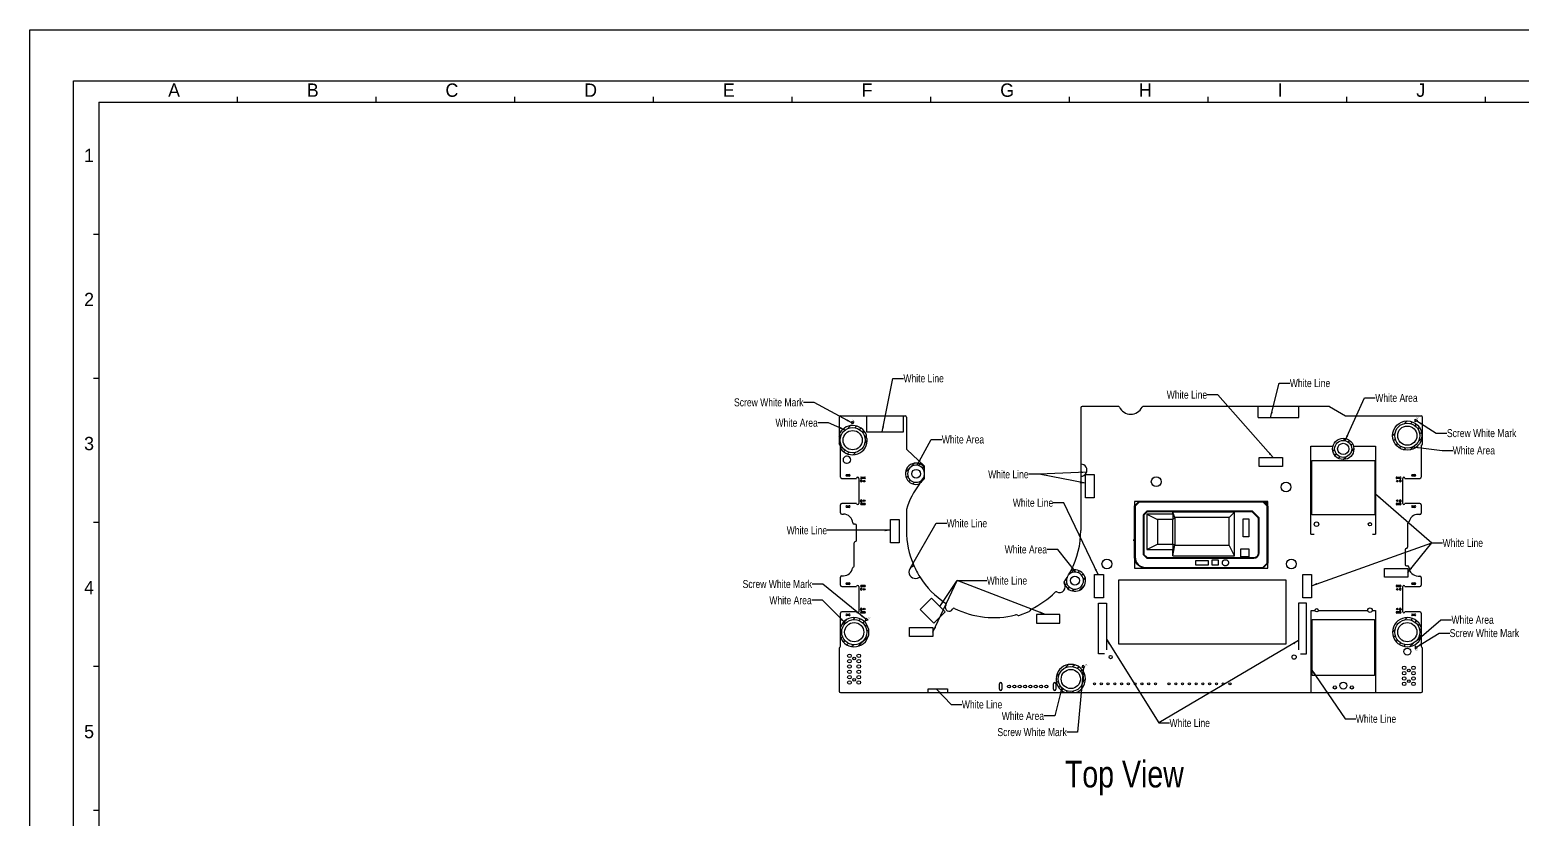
# Model space of a CAD drawing. Header units: millimetres. Extents: x 0 to 841, y 0 to 806.
# Drawn here: x 0 to 560, y 298 to 594 of the extents above; entities that cross this region are included whole.
import ezdxf

# ---------------------------------------------------------------- set-up
doc = ezdxf.new("R2010")
doc.units = ezdxf.units.MM
doc.header["$LTSCALE"] = 46.255
doc.layers.get('0').update_dxf_attribs({"linetype": 'CONTINUOUS'})
for name, color, linetype in [('14', 7, 'CONTINUOUS'), ('16', 7, 'CONTINUOUS'), ('18', 7, 'CONTINUOUS'), ('20', 7, 'CONTINUOUS'), ('22', 7, 'CONTINUOUS'), ('34', 7, 'CONTINUOUS'), ('ASSEM_MEM', 7, 'CONTINUOUS'), ('DETAIL', 7, 'CONTINUOUS'), ('INTFCLR_249217', 7, 'CONTINUOUS'), ('INTFCLR_285566', 7, 'CONTINUOUS'), ('INTFCLR_292393', 7, 'CONTINUOUS'), ('INTFCLR_304526', 7, 'CONTINUOUS'), ('INTFCLR_95991', 7, 'CONTINUOUS')]:
    doc.layers.add(name, color=color, linetype=linetype)
doc.styles.get("Standard").update_dxf_attribs({"font": 'txt', "width": 0.8})
doc.styles.add('TEXTSTYLE_2', font='txt')
doc.styles.add('TEXTSTYLE_9', font='txt', dxfattribs={"width": 0.8})
doc.dimstyles.get("Standard").update_dxf_attribs({"dimtxt": 3, "dimasz": 2.1, "dimexe": 2, "dimexo": 1, "dimtad": 1, "dimzin": 0, "dimdsep": 46, "dimtxsty": 'STANDARD', "dimblk": '_FILLED', "dimblk1": '_FILLED', "dimblk2": '_FILLED', "dimcen": 0.09, "dimazin": 0, "dimtol": 1, "dimtp": 0.01, "dimtm": 0.01, "dimtfac": 1, "dimtofl": 0, "dimtmove": 0, "dimatfit": 3, "dimldrblk": '_FILLED', "dimfxl": 1, "dimtolj": 1, "dimtzin": 0, "dimarcsym": 0})

# ---------------------------------------------------------------- blocks, each defined once
blk = doc.blocks.new('_FILLED')
at = {"color": 0, "linetype": 'BYBLOCK'}
blk.add_solid([(0, 0), (-1, 0.17), (-1, -0.17)], dxfattribs=at)

msp = doc.modelspace()

# ---------------------------------------------------------------- linework, layer by layer
at = {"color": 4, "linetype": 'CONTINUOUS'}
for p, q in [((0, 0), (0, 594)), ((0, 594), (841, 594)), ((16.342, 23.885), (16.342, 574.885)), ((16.342, 574.885), (819.342, 574.885)), ((25.842, 566.885), (25.842, 31.385)), ((25.842, 566.885), (809.342, 566.885)), ((77.842, 566.885), (77.842, 568.885)), ((129.842, 566.885), (129.842, 568.885)), ((181.842, 566.885), (181.842, 568.885)), ((233.842, 566.885), (233.842, 568.885)), ((285.842, 566.885), (285.842, 568.885)), ((337.842, 566.885), (337.842, 568.885)), ((389.842, 566.885), (389.842, 568.885)), ((441.842, 566.885), (441.842, 568.885)), ((493.842, 566.885), (493.842, 568.885)), ((545.842, 566.885), (545.842, 568.885)), ((23.842, 517.385), (25.842, 517.385)), ((23.842, 463.385), (25.842, 463.385)), ((23.842, 409.385), (25.842, 409.385)), ((23.842, 355.385), (25.842, 355.385)), ((23.842, 301.385), (25.842, 301.385))]:
    msp.add_line(p, q, dxfattribs=at)
at = {"layer": '14', "color": 7, "linetype": 'CONTINUOUS'}
for p, q in [((454.11, 399.396), (457.11, 399.396)), ((454.11, 396.396), (454.11, 399.396)), ((457.11, 399.396), (457.11, 396.396)), ((457.11, 396.396), (454.11, 396.396))]:
    msp.add_line(p, q, dxfattribs=at)
at = {"layer": '16', "color": 7, "linetype": 'CONTINUOUS'}
for points in [[(447.126, 394.175), (447.126, 394.246), (447.14, 394.39), (447.199, 394.596), (447.295, 394.788), (447.425, 394.957), (447.583, 395.1), (447.764, 395.212), (447.963, 395.288), (448.172, 395.327), (448.384, 395.326), (448.592, 395.287), (448.79, 395.211), (448.971, 395.099), (449.129, 394.957), (449.258, 394.787), (449.354, 394.596), (449.413, 394.389), (449.426, 394.246), (449.426, 394.175)], [(449.426, 394.175), (449.426, 394.103), (449.413, 393.96), (449.353, 393.754), (449.257, 393.562), (449.128, 393.392), (448.97, 393.249), (448.788, 393.138), (448.59, 393.062), (448.381, 393.023), (448.169, 393.023), (447.96, 393.062), (447.762, 393.139), (447.581, 393.25), (447.424, 393.393), (447.295, 393.563), (447.199, 393.754), (447.14, 393.96), (447.126, 394.104), (447.126, 394.175)]]:
    msp.add_open_spline(points, degree=3, knots=[0, 0, 0, 0, 0.0594147, 0.1187758, 0.177893, 0.2364361, 0.2953248, 0.3541126, 0.4127071, 0.4711669, 0.5296026, 0.5880914, 0.6465162, 0.7051217, 0.7638053, 0.8222205, 0.8813267, 0.9406597, 1, 1, 1, 1], dxfattribs=at)
at = {"layer": '18', "color": 7, "linetype": 'CONTINUOUS'}
for p, q in [((454.937, 410.609), (457.037, 410.609)), ((454.937, 403.859), (454.937, 410.609)), ((457.037, 410.609), (457.037, 403.859)), ((457.037, 403.859), (454.937, 403.859))]:
    msp.add_line(p, q, dxfattribs=at)
at = {"layer": '20', "color": 7, "linetype": 'CONTINUOUS'}
for p, q in [((437.233, 395.026), (441.833, 395.026)), ((437.233, 393.226), (437.233, 395.026)), ((441.833, 393.226), (437.233, 393.226)), ((441.833, 395.026), (441.833, 393.226))]:
    msp.add_line(p, q, dxfattribs=at)
at = {"layer": '22', "color": 7, "linetype": 'CONTINUOUS'}
for p, q in [((443.269, 395.3), (445.569, 395.3)), ((443.269, 393.3), (443.269, 395.3)), ((445.569, 393.3), (443.269, 393.3)), ((445.569, 395.3), (445.569, 393.3))]:
    msp.add_line(p, q, dxfattribs=at)
at = {"layer": '34', "color": 7, "linetype": 'CONTINUOUS'}
for p, q in [((414.174, 396.388), (414.174, 415.181)), ((414.394, 415.711), (415.601, 416.918)), ((416.131, 417.138), (462.217, 417.138)), ((462.748, 416.918), (463.955, 415.711)), ((464.174, 415.181), (464.174, 394.235)), ((417.674, 411.881), (417.674, 397.495)), ((418.855, 413.165), (417.748, 412.058)), ((458.217, 413.238), (419.031, 413.238)), ((460.601, 410.958), (458.394, 413.165)), ((460.674, 397.888), (460.674, 410.781)), ((417.748, 397.318), (418.855, 396.211)), ((462.077, 392.138), (418.424, 392.138)), ((419.031, 396.138), (458.924, 396.138)), ((463.955, 393.705), (462.608, 392.358))]:
    msp.add_line(p, q, dxfattribs=at)
for points, knots in [([(414.174, 415.181), (414.175, 415.246), (414.191, 415.377), (414.267, 415.56), (414.348, 415.665), (414.394, 415.711)], [0, 0, 0, 0, 0.3333763, 0.6666237, 1, 1, 1, 1]), ([(415.601, 416.918), (415.647, 416.964), (415.752, 417.045), (415.935, 417.121), (416.066, 417.138), (416.131, 417.138)], [0, 0, 0, 0, 0.3333763, 0.6666237, 1, 1, 1, 1]), ([(462.217, 417.138), (462.282, 417.138), (462.414, 417.121), (462.596, 417.045), (462.701, 416.964), (462.748, 416.918)], [0, 0, 0, 0, 0.3333763, 0.6666237, 1, 1, 1, 1]), ([(463.955, 415.711), (464.001, 415.665), (464.081, 415.56), (464.157, 415.377), (464.174, 415.246), (464.174, 415.181)], [0, 0, 0, 0, 0.3333763, 0.6666237, 1, 1, 1, 1]), ([(417.748, 412.058), (417.732, 412.042), (417.705, 412.007), (417.68, 411.946), (417.674, 411.903), (417.674, 411.881)], [0, 0, 0, 0, 0.3333763, 0.6666237, 1, 1, 1, 1]), ([(419.031, 413.238), (419.01, 413.238), (418.966, 413.232), (418.905, 413.207), (418.87, 413.18), (418.855, 413.165)], [0, 0, 0, 0, 0.3333763, 0.6666237, 1, 1, 1, 1]), ([(458.394, 413.165), (458.378, 413.18), (458.344, 413.207), (458.283, 413.232), (458.239, 413.238), (458.217, 413.238)], [0, 0, 0, 0, 0.3333763, 0.6666237, 1, 1, 1, 1]), ([(460.674, 410.781), (460.674, 410.803), (460.669, 410.846), (460.643, 410.907), (460.616, 410.942), (460.601, 410.958)], [0, 0, 0, 0, 0.3333763, 0.6666237, 1, 1, 1, 1]), ([(417.674, 397.495), (417.674, 397.473), (417.68, 397.43), (417.705, 397.369), (417.732, 397.334), (417.748, 397.318)], [0, 0, 0, 0, 0.3333763, 0.6666237, 1, 1, 1, 1]), ([(458.924, 396.138), (459.057, 396.139), (459.322, 396.168), (459.695, 396.301), (460.026, 396.51), (460.302, 396.786), (460.511, 397.117), (460.644, 397.49), (460.673, 397.755), (460.674, 397.888)], [0, 0, 0, 0, 0.1456118, 0.2882026, 0.4295385, 0.5705103, 0.7118379, 0.8544125, 1, 1, 1, 1]), ([(418.424, 392.138), (418.143, 392.139), (417.583, 392.193), (416.779, 392.44), (416.043, 392.835), (415.399, 393.364), (414.87, 394.008), (414.476, 394.744), (414.229, 395.547), (414.175, 396.107), (414.174, 396.388)], [0, 0, 0, 0, 0.1264397, 0.2516097, 0.3760345, 0.500189, 0.6243204, 0.7486736, 0.8737246, 1, 1, 1, 1]), ([(418.855, 396.211), (418.87, 396.196), (418.905, 396.169), (418.966, 396.144), (419.01, 396.138), (419.031, 396.138)], [0, 0, 0, 0, 0.3333763, 0.6666237, 1, 1, 1, 1]), ([(462.608, 392.358), (462.561, 392.312), (462.456, 392.231), (462.274, 392.155), (462.142, 392.138), (462.077, 392.138)], [0, 0, 0, 0, 0.3333763, 0.6666237, 1, 1, 1, 1]), ([(464.174, 394.235), (464.174, 394.17), (464.157, 394.039), (464.081, 393.856), (464.001, 393.751), (463.955, 393.705)], [0, 0, 0, 0, 0.3333763, 0.6666237, 1, 1, 1, 1])]:
    msp.add_open_spline(points, degree=3, knots=knots, dxfattribs=at)
at = {"layer": 'ASSEM_MEM', "color": 7, "linetype": 'CONTINUOUS'}
for p, q in [((303.394, 448.698), (303.394, 442.147)), ((303.894, 449.198), (313.764, 449.198)), ((327.564, 449.198), (328.164, 449.198)), ((328.664, 448.698), (328.664, 436.966)), ((394.064, 452.318), (394.064, 431.128)), ((408.057, 452.818), (394.564, 452.818)), ((460.594, 452.818), (417.532, 452.818)), ((487.059, 452.818), (475.864, 452.818)), ((487.311, 452.75), (493.277, 449.266)), ((493.53, 449.198), (521.694, 449.198)), ((522.194, 438.798), (522.194, 448.698)), ((303.894, 426.318), (303.894, 437.154)), ((335.324, 430.565), (328.824, 436.6)), ((521.694, 438.298), (521.694, 426.318)), ((306.494, 434.078), (306.194, 434.078)), ((306.194, 431.478), (306.494, 431.478)), ((304.394, 425.818), (309.994, 425.818)), ((306.244, 427.248), (307.244, 427.248)), ((307.244, 426.648), (306.244, 426.648)), ((310.794, 425.818), (310.794, 416.378)), ((311.744, 426.323), (313.044, 426.323)), ((313.044, 425.723), (311.744, 425.723)), ((335.484, 429.951), (335.484, 430.199)), ((335.484, 427.285), (335.484, 427.791)), ((394.064, 426.629), (394.064, 406.298)), ((512.544, 426.323), (513.845, 426.323)), ((513.845, 425.723), (512.544, 425.723)), ((514.795, 416.378), (514.795, 425.818)), ((515.595, 425.818), (521.194, 425.818)), ((518.345, 427.248), (519.345, 427.248)), ((519.345, 426.648), (518.345, 426.648)), ((311.394, 424.823), (311.394, 424.923)), ((312.094, 424.923), (312.094, 424.823)), ((513.495, 424.823), (513.495, 424.923)), ((514.195, 424.923), (514.195, 424.823)), ((303.894, 412.898), (303.894, 415.878)), ((309.994, 416.378), (304.394, 416.378)), ((306.244, 415.548), (307.244, 415.548)), ((307.244, 414.948), (306.244, 414.948)), ((311.394, 417.273), (311.394, 417.373)), ((311.744, 416.473), (313.044, 416.473)), ((313.044, 415.873), (311.744, 415.873)), ((312.094, 417.373), (312.094, 417.273)), ((512.544, 416.473), (513.845, 416.473)), ((513.845, 415.873), (512.544, 415.873)), ((513.495, 417.273), (513.495, 417.373)), ((514.195, 417.373), (514.195, 417.273)), ((521.194, 416.378), (515.595, 416.378)), ((518.345, 415.548), (519.345, 415.548)), ((519.345, 414.948), (518.345, 414.948)), ((521.694, 415.878), (521.694, 412.798)), ((304.394, 412.398), (305.059, 412.398)), ((309.464, 408.598), (309.054, 408.598)), ((328.664, 413.991), (328.664, 406.298)), ((516.524, 408.653), (516.524, 399.993)), ((521.194, 412.298), (520.529, 412.298)), ((309.964, 402.598), (309.964, 408.098)), ((309.064, 392.943), (309.064, 401.603)), ((515.624, 398.998), (515.624, 393.498)), ((516.124, 392.998), (516.534, 392.998)), ((303.894, 385.718), (303.894, 388.798)), ((304.394, 389.298), (305.059, 389.298)), ((306.244, 386.648), (307.244, 386.648)), ((518.345, 386.648), (519.345, 386.648)), ((520.529, 389.198), (521.194, 389.198)), ((521.694, 388.698), (521.694, 385.718)), ((304.394, 385.218), (309.994, 385.218)), ((307.244, 386.048), (306.244, 386.048)), ((310.794, 385.218), (310.794, 375.778)), ((311.394, 384.223), (311.394, 384.323)), ((311.744, 385.723), (313.044, 385.723)), ((313.044, 385.123), (311.744, 385.123)), ((312.094, 384.323), (312.094, 384.223)), ((512.544, 385.723), (513.845, 385.723)), ((513.845, 385.123), (512.544, 385.123)), ((513.495, 384.223), (513.495, 384.323)), ((514.195, 384.323), (514.195, 384.223)), ((514.795, 375.778), (514.795, 385.218)), ((515.595, 385.218), (521.194, 385.218)), ((519.345, 386.048), (518.345, 386.048)), ((303.894, 369.87), (303.894, 375.278)), ((309.994, 375.778), (304.394, 375.778)), ((306.244, 374.948), (307.244, 374.948)), ((311.394, 376.673), (311.394, 376.773)), ((311.744, 375.873), (313.044, 375.873)), ((313.044, 375.273), (311.744, 375.273)), ((312.094, 376.773), (312.094, 376.673)), ((343.495, 378.348), (343.415, 378.209)), ((346.013, 376.709), (346.093, 376.848)), ((370.776, 374.446), (374.676, 375.865)), ((512.544, 375.873), (513.845, 375.873)), ((513.845, 375.273), (512.544, 375.273)), ((513.495, 376.673), (513.495, 376.773)), ((514.195, 376.773), (514.195, 376.673)), ((521.194, 375.778), (515.595, 375.778)), ((518.345, 374.948), (519.345, 374.948)), ((521.694, 375.278), (521.694, 369.87)), ((307.244, 374.348), (306.244, 374.348)), ((519.345, 374.348), (518.345, 374.348)), ((303.894, 362.864), (303.894, 366.405)), ((521.694, 366.405), (521.694, 362.864)), ((303.394, 361.998), (303.394, 345.968)), ((522.194, 345.968), (522.194, 361.998)), ((363.569, 346.768), (363.569, 348.768)), ((364.469, 348.768), (364.469, 346.768)), ((383.819, 346.768), (383.819, 348.768)), ((384.719, 348.768), (384.719, 346.768)), ((303.894, 345.468), (336.794, 345.468)), ((344.044, 345.468), (388.235, 345.468)), ((392.353, 345.468), (521.694, 345.468))]:
    msp.add_line(p, q, dxfattribs=at)
at = {"layer": 'ASSEM_MEM', "color": 4, "linetype": 'CONTINUOUS'}
for p, q in [((313.764, 449.198), (313.764, 443.323)), ((313.764, 449.198), (327.564, 449.198)), ((327.564, 443.323), (327.564, 449.198)), ((460.594, 448.673), (460.594, 452.818)), ((475.864, 452.818), (460.594, 452.818)), ((460.594, 448.673), (475.864, 448.673)), ((475.864, 448.673), (475.864, 452.818)), ((519.474, 448.034), (520.34, 447.534)), ((519.474, 447.034), (519.474, 448.034)), ((303.394, 442.147), (303.394, 438.798)), ((308.514, 446.138), (308.014, 447.004)), ((308.014, 447.004), (309.014, 447.004)), ((309.014, 447.004), (308.514, 446.138)), ((313.664, 440.823), (313.664, 442.069)), ((313.764, 443.323), (327.564, 443.323)), ((520.34, 447.534), (519.474, 447.034)), ((303.894, 437.154), (303.894, 437.932)), ((313.971, 440.823), (313.664, 440.823)), ((480.344, 437.868), (488.571, 437.868)), ((480.344, 404.868), (480.344, 437.868)), ((496.317, 437.868), (504.544, 437.868)), ((504.544, 437.868), (504.544, 404.868)), ((394.064, 431.128), (394.064, 426.629)), ((460.894, 433.588), (469.694, 433.588)), ((460.894, 430.288), (460.894, 433.588)), ((469.694, 433.588), (469.694, 430.288)), ((480.644, 432.568), (504.244, 432.568)), ((480.644, 412.168), (480.644, 432.568)), ((504.244, 432.568), (504.244, 412.168)), ((335.484, 427.791), (335.484, 429.951)), ((335.484, 426.115), (335.484, 427.285)), ((395.794, 418.498), (395.794, 427.298)), ((395.794, 427.298), (399.094, 427.298)), ((399.094, 427.298), (399.094, 418.498)), ((469.694, 430.288), (460.894, 430.288)), ((399.094, 418.498), (395.794, 418.498)), ((463.974, 416.938), (463.011, 416.938)), ((463.011, 416.938), (463.974, 415.974)), ((463.974, 415.974), (463.974, 416.938)), ((322.644, 401.618), (322.644, 410.418)), ((322.644, 410.418), (325.944, 410.418)), ((325.944, 410.418), (325.944, 401.618)), ((504.244, 412.168), (480.644, 412.168)), ((480.344, 404.868), (481.499, 404.868)), ((503.369, 404.868), (504.544, 404.868)), ((325.944, 401.618), (322.644, 401.618)), ((413.744, 402.638), (413.844, 402.638)), ((413.794, 402.688), (413.794, 402.588)), ((330.784, 392.811), (331.404, 393.195)), ((507.894, 392.048), (516.694, 392.048)), ((507.894, 388.748), (507.894, 392.048)), ((516.694, 392.048), (516.694, 388.748)), ((333.367, 388.647), (333.704, 388.856)), ((399.254, 380.978), (399.254, 389.778)), ((399.254, 389.778), (402.554, 389.778)), ((402.554, 389.778), (402.554, 380.978)), ((408.324, 387.818), (470.974, 387.818)), ((408.324, 363.578), (408.324, 387.818)), ((470.974, 387.818), (470.974, 363.578)), ((477.254, 389.778), (480.554, 389.778)), ((477.254, 380.978), (477.254, 389.778)), ((480.554, 389.778), (480.554, 380.978)), ((516.694, 388.748), (507.894, 388.748)), ((333.863, 376.667), (338.106, 380.909)), ((338.106, 380.909), (343.197, 375.818)), ((402.554, 380.978), (399.254, 380.978)), ((480.554, 380.978), (477.254, 380.978)), ((338.954, 371.575), (333.863, 376.667)), ((343.197, 375.818), (338.954, 371.575)), ((400.654, 378.978), (403.639, 378.978)), ((400.654, 360.068), (400.654, 378.978)), ((403.639, 378.978), (403.639, 361.528)), ((478.654, 378.978), (475.669, 378.978)), ((475.669, 378.978), (475.669, 361.528)), ((478.654, 360.068), (478.654, 378.978)), ((480.494, 376.208), (481.924, 376.208)), ((480.494, 345.468), (480.494, 376.208)), ((483.075, 376.208), (501.666, 376.208)), ((503.332, 376.208), (504.494, 376.208)), ((504.494, 376.208), (504.494, 345.468)), ((303.894, 366.405), (303.894, 369.87)), ((313.357, 372.381), (313.616, 373.346)), ((314.323, 372.639), (313.357, 372.381)), ((313.616, 373.346), (314.323, 372.639)), ((329.784, 366.568), (329.784, 369.868)), ((329.784, 369.868), (338.584, 369.868)), ((338.584, 369.868), (338.584, 366.568)), ((377.394, 374.798), (377.394, 371.498)), ((386.194, 374.798), (377.394, 374.798)), ((377.394, 371.498), (386.194, 371.498)), ((386.194, 371.498), (386.194, 374.798)), ((480.794, 372.828), (504.194, 372.828)), ((480.794, 351.828), (480.794, 372.828)), ((504.194, 372.828), (504.194, 351.828)), ((521.694, 369.87), (521.694, 366.405)), ((338.584, 366.568), (329.784, 366.568)), ((402.899, 360.068), (400.654, 360.068)), ((470.974, 363.578), (408.324, 363.578)), ((476.409, 360.068), (478.654, 360.068)), ((520.34, 362.442), (519.474, 362.942)), ((519.474, 362.942), (519.474, 361.942)), ((519.474, 361.942), (520.34, 362.442)), ((394.537, 354.811), (394.796, 355.776)), ((395.503, 355.069), (394.537, 354.811)), ((394.796, 355.776), (395.503, 355.069)), ((504.194, 351.828), (480.794, 351.828)), ((336.794, 345.468), (336.794, 346.838)), ((336.794, 346.838), (344.044, 346.838)), ((336.794, 345.468), (344.044, 345.468)), ((344.044, 346.838), (344.044, 345.468)), ((388.235, 345.468), (392.353, 345.468))]:
    msp.add_line(p, q, dxfattribs=at)
at = {"layer": 'ASSEM_MEM', "color": 2, "linetype": 'CONTINUOUS'}
for p, q in [((303.394, 441.251), (304.243, 442.1)), ((306.553, 444.409), (307.725, 445.581)), ((309.295, 444.773), (309.965, 445.443)), ((311.017, 444.116), (311.595, 444.694)), ((312.259, 442.979), (312.829, 443.549)), ((510.974, 441.883), (511.869, 442.778)), ((515.534, 446.443), (516.429, 447.338)), ((517.813, 446.343), (518.443, 446.973)), ((519.38, 445.532), (519.949, 446.101)), ((520.497, 444.269), (521.077, 444.849)), ((521.125, 442.519), (521.804, 443.198)), ((303.394, 438.872), (303.88, 439.357)), ((303.958, 437.057), (304.536, 437.635)), ((313.045, 441.387), (313.664, 442.006)), ((313.086, 439.049), (314.012, 439.975)), ((488.522, 436.082), (489.245, 436.805)), ((489.057, 438.995), (490.317, 440.255)), ((492.508, 440.067), (493.23, 440.79)), ((494.296, 439.477), (494.869, 440.05)), ((495.367, 438.17), (495.965, 438.767)), ((495.503, 435.926), (496.444, 436.868)), ((511.339, 439.869), (511.969, 440.499)), ((512.211, 438.363), (512.78, 438.932)), ((513.463, 437.236), (514.043, 437.816)), ((515.115, 436.509), (515.794, 437.187)), ((517.401, 436.417), (518.664, 437.679)), ((520.633, 439.648), (521.896, 440.911)), ((305.103, 435.823), (305.673, 436.394)), ((306.629, 434.971), (307.265, 435.607)), ((308.678, 434.64), (309.603, 435.566)), ((328.339, 428.136), (331.696, 431.493)), ((333.191, 430.61), (333.818, 431.236)), ((489.263, 434.444), (489.835, 435.016)), ((490.545, 433.347), (491.142, 433.945)), ((492.444, 432.868), (493.386, 433.81)), ((328.596, 426.014), (329.223, 426.641)), ((334.657, 429.696), (335.223, 430.262)), ((335.444, 428.105), (335.484, 428.145)), ((329.57, 424.609), (330.136, 425.175)), ((331.069, 423.73), (331.728, 424.388)), ((333.416, 423.698), (334.223, 424.505)), ((388.247, 385.76), (388.858, 386.371)), ((390.444, 390.336), (391.565, 391.457)), ((392.961, 390.474), (393.572, 391.085)), ((394.35, 389.484), (394.918, 390.052)), ((395.047, 387.802), (395.732, 388.487)), ((389.28, 384.414), (389.849, 384.982)), ((390.845, 383.6), (391.53, 384.285)), ((393.397, 383.773), (395.559, 385.936)), ((304.297, 370.792), (306.46, 372.955)), ((308.704, 372.82), (309.507, 373.624)), ((310.791, 372.529), (311.402, 373.14)), ((312.266, 371.625), (312.832, 372.191)), ((313.298, 370.279), (313.888, 370.869)), ((515.584, 372.753), (516.469, 373.638)), ((517.844, 372.634), (518.472, 373.262)), ((519.403, 371.814), (519.971, 372.383)), ((520.512, 370.544), (521.092, 371.125)), ((521.13, 368.784), (521.694, 369.348)), ((303.894, 368.011), (304.432, 368.549)), ((304.113, 365.85), (304.724, 366.461)), ((305.061, 364.42), (305.627, 364.986)), ((306.383, 363.364), (306.973, 363.954)), ((310.627, 362.85), (314.402, 366.625)), ((313.807, 368.408), (314.525, 369.126)), ((510.974, 368.143), (511.859, 369.028)), ((511.35, 366.14), (511.978, 366.768)), ((512.229, 364.641), (512.798, 365.21)), ((513.487, 363.52), (514.068, 364.101)), ((517.45, 362.725), (518.751, 364.026)), ((520.586, 365.862), (521.694, 366.97)), ((308.126, 362.727), (308.844, 363.446)), ((515.147, 362.801), (515.828, 363.482)), ((384.866, 351.456), (386.101, 352.69)), ((388.172, 354.762), (389.406, 355.996)), ((391.003, 355.214), (391.68, 355.891)), ((392.746, 354.578), (393.325, 355.157)), ((394.002, 353.456), (394.572, 354.025)), ((394.807, 351.882), (395.439, 352.513)), ((384.972, 349.182), (385.648, 349.859)), ((385.705, 347.537), (386.284, 348.116)), ((394.891, 349.587), (395.794, 350.49)), ((386.837, 346.29), (387.406, 346.86)), ((388.393, 345.468), (388.981, 346.055)), ((390.772, 345.468), (391.276, 345.971))]:
    msp.add_line(p, q, dxfattribs=at)
at = {"layer": 'ASSEM_MEM', "color": 4, "linetype": 'CONTINUOUS'}
for centre, radius in [((308.514, 440.138), 4.7), ((516.474, 441.838), 5.5), ((516.474, 441.838), 4.7), ((492.444, 436.868), 4), ((492.444, 436.868), 3.2), ((413.794, 402.638), 0.05), ((309.114, 368.138), 4.7), ((516.474, 368.138), 4.7), ((390.294, 350.568), 4.7)]:
    msp.add_circle(centre, radius, dxfattribs=at)
at = {"layer": 'ASSEM_MEM', "color": 7, "linetype": 'CONTINUOUS'}
for centre, radius in [((308.514, 440.138), 3.6), ((516.474, 441.838), 3.6), ((492.444, 436.868), 2.1), ((332.294, 427.538), 1.65), ((422.344, 424.558), 1.85), ((312.844, 424.773), 0.3), ((471.004, 422.558), 1.85), ((512.745, 424.773), 0.3), ((312.844, 417.423), 0.3), ((512.745, 417.423), 0.3), ((482.444, 408.618), 0.85), ((502.444, 408.618), 0.6), ((403.844, 393.708), 1.85), ((473.004, 393.708), 1.85), ((391.864, 387.468), 1.65), ((312.844, 384.173), 0.3), ((512.745, 384.173), 0.3), ((312.844, 376.823), 0.3), ((482.499, 376.368), 0.6), ((502.499, 376.368), 0.85), ((512.745, 376.823), 0.3), ((309.114, 368.138), 3.6), ((516.474, 368.138), 3.6), ((307.294, 359.268), 0.675), ((309.044, 358.268), 0.5), ((310.794, 359.268), 0.675), ((405.254, 358.778), 0.6), ((474.054, 358.778), 0.8), ((516.474, 360.838), 1.3), ((307.294, 357.268), 0.675), ((307.294, 355.268), 0.675), ((307.294, 353.268), 0.675), ((310.794, 357.268), 0.675), ((310.794, 355.268), 0.675), ((310.794, 353.268), 0.675), ((390.294, 350.568), 3.6), ((515.294, 354.768), 0.675), ((515.294, 352.768), 0.675), ((517.044, 353.768), 0.5), ((518.794, 354.768), 0.675), ((518.794, 352.768), 0.675), ((307.294, 351.268), 0.675), ((307.294, 349.268), 0.675), ((309.044, 350.268), 0.5), ((310.794, 351.268), 0.675), ((310.794, 349.268), 0.675), ((367.144, 347.768), 0.55), ((369.144, 347.768), 0.55), ((371.144, 347.768), 0.55), ((373.144, 347.768), 0.55), ((375.144, 347.768), 0.55), ((377.144, 347.768), 0.55), ((379.144, 347.768), 0.55), ((381.144, 347.768), 0.55), ((399.194, 348.778), 0.4), ((401.734, 348.778), 0.4), ((404.274, 348.778), 0.4), ((406.814, 348.778), 0.4), ((409.354, 348.778), 0.4), ((411.894, 348.778), 0.4), ((414.434, 348.778), 0.4), ((416.974, 348.778), 0.4), ((419.514, 348.778), 0.4), ((422.054, 348.778), 0.4), ((427.134, 348.778), 0.4), ((429.674, 348.778), 0.4), ((432.214, 348.778), 0.4), ((434.754, 348.778), 0.4), ((437.294, 348.778), 0.4), ((439.834, 348.778), 0.4), ((442.374, 348.778), 0.4), ((444.914, 348.778), 0.4), ((447.454, 348.778), 0.4), ((449.994, 348.778), 0.4), ((489.294, 347.418), 0.6), ((492.494, 348.118), 1.3), ((495.694, 347.418), 0.6), ((515.294, 350.768), 0.675), ((515.294, 348.768), 0.675), ((517.044, 349.768), 0.5), ((518.794, 350.768), 0.675), ((518.794, 348.768), 0.675)]:
    msp.add_circle(centre, radius, dxfattribs=at)
for centre, radius, start, end in [((303.894, 448.698), 0.5, 90, 180), ((328.164, 448.698), 0.5, 0, 90), ((394.564, 452.318), 0.5, 90, 180), ((408.057, 452.318), 0.5, 26.09179, 90), ((412.794, 454.638), 4.775, 206.09179, 333.90821), ((417.532, 452.318), 0.5, 90, 153.90821), ((487.059, 452.318), 0.5, 59.72058, 90), ((493.53, 449.698), 0.5, 239.72058, 270), ((521.694, 448.698), 0.5, 0, 90), ((329.164, 436.966), 0.5, 180, 227.13), ((521.694, 438.798), 0.5, 270, 360), ((306.194, 432.778), 1.3, 90, 270), ((306.494, 432.778), 1.3, 270, 90), ((304.394, 426.318), 0.5, 180, 270), ((306.244, 426.948), 0.3, 90, 270), ((307.244, 426.948), 0.3, 270, 90), ((310.394, 425.818), 0.4, 0, 180), ((311.744, 424.923), 0.35, 0, 180), ((311.744, 426.023), 0.3, 90, 270), ((313.044, 426.023), 0.3, 270, 90), ((334.984, 430.199), 0.5, 0, 47.13), ((512.544, 426.023), 0.3, 90, 270), ((513.845, 424.923), 0.35, 0, 180), ((513.845, 426.023), 0.3, 270, 90), ((515.195, 425.818), 0.4, 0, 180), ((518.345, 426.948), 0.3, 90, 270), ((519.345, 426.948), 0.3, 270, 90), ((521.194, 426.318), 0.5, 270, 360), ((311.744, 424.823), 0.35, 180, 360), ((356.234, 406.088), 28.7, 141.97895, 163.72529), ((513.845, 424.823), 0.35, 180, 360), ((304.394, 415.878), 0.5, 90, 180), ((306.244, 415.248), 0.3, 90, 270), ((307.244, 415.248), 0.3, 270, 90), ((310.394, 416.378), 0.4, 180, 360), ((311.744, 417.373), 0.35, 0, 180), ((311.744, 417.273), 0.35, 180, 360), ((311.744, 416.173), 0.3, 90, 270), ((313.044, 416.173), 0.3, 270, 90), ((329.164, 413.991), 0.5, 163.72529, 180), ((512.544, 416.173), 0.3, 90, 270), ((513.845, 417.373), 0.35, 0, 180), ((513.845, 417.273), 0.35, 180, 360), ((513.845, 416.173), 0.3, 270, 90), ((515.195, 416.378), 0.4, 180, 360), ((518.345, 415.248), 0.3, 90, 270), ((519.345, 415.248), 0.3, 270, 90), ((521.194, 415.878), 0.5, 0, 90), ((304.394, 412.898), 0.5, 180, 270), ((305.059, 408.898), 3.5, 2.94794, 90), ((309.054, 409.098), 0.5, 182.29244, 270), ((309.464, 408.098), 0.5, 0, 90), ((517.024, 408.653), 0.5, 114.83459, 180), ((516.606, 409.561), 0.5, 294.64798, 343.14508), ((520.529, 408.798), 3.5, 90, 169.82625), ((521.194, 412.798), 0.5, 270, 360), ((361.364, 406.298), 32.7, 180, 203.62214), ((361.364, 406.298), 32.7, 332.44841, 360), ((309.564, 401.603), 0.5, 95.73917, 180), ((309.464, 402.598), 0.5, 275.73917, 360), ((516.124, 398.998), 0.5, 95.73917, 180), ((516.024, 399.993), 0.5, 275.73917, 360), ((305.059, 392.798), 3.5, 270, 349.82625), ((308.983, 392.035), 0.5, 114.64798, 163.14508), ((308.564, 392.943), 0.5, 294.83459, 360), ((516.124, 393.498), 0.5, 180, 270), ((516.534, 392.498), 0.5, 2.29244, 90), ((520.529, 392.698), 3.5, 182.94794, 270), ((304.394, 388.798), 0.5, 90, 180), ((306.244, 386.348), 0.3, 90, 270), ((307.244, 386.348), 0.3, 270, 90), ((361.364, 406.298), 32.7, 212.23456, 236.54636), ((386.001, 385.256), 2.25, 244.09958, 34.90042), ((388.257, 386.829), 0.5, 144.09758, 214.90042), ((361.364, 406.298), 32.7, 324.09758, 324.17113), ((361.364, 406.298), 32.7, 327.31553, 329.30401), ((518.345, 386.348), 0.3, 90, 270), ((519.345, 386.348), 0.3, 270, 90), ((521.194, 388.698), 0.5, 0, 90), ((304.394, 385.718), 0.5, 180, 270), ((310.394, 385.218), 0.4, 0, 180), ((311.744, 384.323), 0.35, 0, 180), ((311.744, 384.223), 0.35, 180, 360), ((311.744, 385.423), 0.3, 90, 270), ((313.044, 385.423), 0.3, 270, 90), ((361.364, 406.298), 32.7, 295.63592, 314.90242), ((384.8, 382.782), 0.5, 64.09958, 134.90242), ((512.544, 385.423), 0.3, 90, 270), ((513.845, 384.323), 0.35, 0, 180), ((513.845, 384.223), 0.35, 180, 360), ((513.845, 385.423), 0.3, 270, 90), ((515.195, 385.218), 0.4, 0, 180), ((521.194, 385.718), 0.5, 270, 360), ((304.394, 375.278), 0.5, 90, 180), ((306.244, 374.648), 0.3, 90, 270), ((307.244, 374.648), 0.3, 270, 90), ((310.394, 375.778), 0.4, 180, 360), ((311.744, 376.773), 0.35, 0, 180), ((311.744, 376.673), 0.35, 180, 360), ((311.744, 375.573), 0.3, 90, 270), ((313.044, 375.573), 0.3, 270, 90), ((344.714, 377.459), 1.5, 150, 330), ((343.062, 378.598), 0.5, 330, 56.54636), ((346.526, 376.598), 0.5, 63.45364, 150), ((361.364, 406.298), 32.7, 243.45364, 284.45613), ((374.505, 376.335), 0.5, 290, 343.74382), ((375.945, 375.915), 1, 115.63592, 163.74382), ((512.544, 375.573), 0.3, 90, 270), ((513.845, 376.773), 0.35, 0, 180), ((513.845, 376.673), 0.35, 180, 360), ((513.845, 375.573), 0.3, 270, 90), ((515.195, 375.778), 0.4, 180, 360), ((518.345, 374.648), 0.3, 90, 270), ((519.345, 374.648), 0.3, 270, 90), ((521.194, 375.278), 0.5, 0, 90), ((369.777, 373.665), 1, 56.5064, 104.45613), ((370.605, 374.916), 0.5, 236.5064, 290), ((303.894, 361.998), 0.5, 120, 180), ((303.394, 362.864), 0.5, 300, 360), ((522.194, 362.864), 0.5, 180, 240), ((521.694, 361.998), 0.5, 0, 60), ((364.019, 348.768), 0.45, 0, 180), ((384.269, 348.768), 0.45, 0, 180), ((303.894, 345.968), 0.5, 180, 270), ((364.019, 346.768), 0.45, 180, 360), ((384.269, 346.768), 0.45, 180, 360), ((521.694, 345.968), 0.5, 270, 360)]:
    msp.add_arc(centre, radius, start, end, dxfattribs=at)
at = {"layer": 'ASSEM_MEM', "color": 4, "linetype": 'CONTINUOUS'}
for centre, radius, start, end in [((308.514, 440.138), 5.5, 20.55042, 158.57697), ((303.894, 438.798), 0.5, 180, 240), ((303.394, 437.932), 0.5, 0, 60), ((308.514, 440.138), 5.5, 212.85988, 7.15451), ((332.294, 427.538), 4, 37.10797, 289.42948), ((394.114, 428.878), 2.25, 268.72666, 91.27334), ((332.294, 427.538), 3.2, 4.53081, 355.46919), ((356.234, 406.088), 28.7, 136.69724, 141.97895), ((334.984, 426.115), 0.5, 316.69724, 360), ((332.074, 390.728), 2.45, 121.78057, 301.84049), ((361.364, 406.298), 32.7, 203.62214, 212.23456), ((391.864, 387.468), 4, 184.4661, 112.15344), ((361.364, 406.298), 32.7, 324.17113, 327.31553), ((391.864, 387.468), 3.2, 158.52313, 138.09641), ((361.364, 406.298), 32.7, 329.30401, 332.44841), ((309.114, 368.138), 5.5, 198.36095, 161.63905), ((516.474, 368.138), 5.5, 18.36095, 341.63905), ((390.294, 350.568), 5.5, 291.9864, 248.0136)]:
    msp.add_arc(centre, radius, start, end, dxfattribs=at)
at = {"layer": 'INTFCLR_249217', "color": 7, "linetype": 'CONTINUOUS'}
for p, q in [((418.759, 412.33), (418.759, 399.109)), ((428.566, 412.33), (418.759, 412.33)), ((418.759, 412.33), (422.759, 410.33)), ((428.566, 412.33), (428.513, 410.33)), ((428.513, 410.33), (429.314, 411.118)), ((428.566, 412.33), (428.566, 413.118)), ((451.71, 413.118), (428.566, 413.118)), ((429.314, 411.118), (428.566, 413.118)), ((451.71, 413.118), (449.71, 411.118)), ((451.71, 396.8), (451.71, 413.118)), ((418.759, 399.109), (422.759, 401.109)), ((418.759, 399.109), (428.566, 399.109)), ((429.314, 400.8), (428.513, 401.109)), ((428.513, 401.109), (428.562, 399.252)), ((428.562, 399.252), (428.565, 399.077)), ((428.565, 399.077), (428.566, 398.956)), ((428.566, 396.8), (429.314, 400.8)), ((428.566, 396.8), (428.566, 398.956)), ((451.71, 396.8), (449.71, 400.8)), ((428.566, 396.8), (451.71, 396.8))]:
    msp.add_line(p, q, dxfattribs=at)
at = {"layer": 'INTFCLR_285566', "color": 7, "linetype": 'CONTINUOUS'}
for p, q in [((414.174, 417.138), (414.174, 392.138)), ((464.174, 417.138), (414.174, 417.138)), ((464.174, 392.138), (464.174, 417.138)), ((414.174, 392.138), (464.174, 392.138))]:
    msp.add_line(p, q, dxfattribs=at)
at = {"layer": 'INTFCLR_292393', "color": 7, "linetype": 'CONTINUOUS'}
for p, q in [((422.759, 410.33), (422.759, 401.109)), ((428.513, 410.33), (422.759, 410.33)), ((428.513, 401.109), (428.513, 410.33)), ((422.759, 401.109), (428.513, 401.109))]:
    msp.add_line(p, q, dxfattribs=at)
at = {"layer": 'INTFCLR_304526', "color": 7, "linetype": 'CONTINUOUS'}
for p, q in [((429.314, 411.118), (429.314, 400.8)), ((449.71, 411.118), (429.314, 411.118)), ((449.71, 400.8), (449.71, 411.118)), ((429.314, 400.8), (449.71, 400.8))]:
    msp.add_line(p, q, dxfattribs=at)
at = {"layer": 'INTFCLR_95991', "color": 7, "linetype": 'CONTINUOUS'}
for p, q in [((414.424, 415.181), (414.424, 396.388)), ((414.571, 415.534), (415.778, 416.741)), ((462.217, 416.888), (416.131, 416.888)), ((462.571, 416.741), (463.778, 415.534)), ((463.924, 394.235), (463.924, 415.181)), ((417.424, 411.881), (417.424, 397.495)), ((418.678, 413.341), (417.571, 412.234)), ((458.217, 413.488), (419.031, 413.488)), ((460.778, 411.134), (458.571, 413.341)), ((460.924, 397.888), (460.924, 410.781)), ((417.571, 397.141), (418.678, 396.034)), ((418.424, 392.388), (462.077, 392.388)), ((419.031, 395.888), (458.924, 395.888)), ((463.778, 393.881), (462.431, 392.534))]:
    msp.add_line(p, q, dxfattribs=at)
for centre, radius, start, end in [((414.924, 415.181), 0.5, 135, 180), ((416.131, 416.388), 0.5, 90, 135), ((462.217, 416.388), 0.5, 45, 90), ((463.424, 415.181), 0.5, 0, 45), ((417.924, 411.881), 0.5, 135, 180), ((419.031, 412.988), 0.5, 90, 135), ((458.217, 412.988), 0.5, 45, 90), ((460.424, 410.781), 0.5, 0, 45), ((417.924, 397.495), 0.5, 180, 225), ((458.924, 397.888), 2, 270, 360), ((418.424, 396.388), 4, 180, 270), ((419.031, 396.388), 0.5, 225, 270), ((462.077, 392.888), 0.5, 270, 315), ((463.424, 394.235), 0.5, 315, 360)]:
    msp.add_arc(centre, radius, start, end, dxfattribs=at)

# ---------------------------------------------------------------- texts
at = {"color": 2, "linetype": 'CONTINUOUS', "char_height": 5, "width": 5, "attachment_point": 1, "line_spacing_factor": 0.9, "style": 'TEXTSTYLE_2'}
for s, insert in [('A', (51.842, 573.885)), ('B', (103.842, 573.885)), ('C', (155.842, 573.885)), ('D', (207.842, 573.885)), ('E', (259.842, 573.885)), ('F', (311.842, 573.885)), ('G', (363.842, 573.885)), ('H', (415.842, 573.885)), ('I', (467.842, 573.885)), ('J', (519.842, 573.885)), ('1', (20.342, 549.385)), ('2', (20.342, 495.385)), ('3', (20.342, 441.385)), ('4', (20.342, 387.385)), ('5', (20.342, 333.385))]:
    msp.add_mtext(s, dxfattribs=dict(at, insert=insert))
at = {"layer": 'DETAIL', "color": 2, "linetype": 'CONTINUOUS', "line_spacing_factor": 0.9}
for s, insert, char_height, width, attachment_point in [('White Line', (327.541, 464.818), 3, 24, 1), ('White Line', (441.447, 458.678), 3, 24, 3), ('White Line', (472.423, 463.035), 3, 24, 1), ('Screw White Mark', (290.07, 455.82), 3, 38.4, 3), ('White Area', (504.468, 457.495), 3, 24, 1), ('White Area', (295.449, 448.167), 3, 24, 3), ('White Area', (341.936, 441.888), 3, 24, 1), ('Screw White Mark', (531.341, 444.277), 3, 38.4, 1), ('White Area', (533.491, 437.796), 3, 24, 1), ('White Line', (383.724, 418.174), 3, 24, 3), ('White Line', (298.945, 407.832), 3, 24, 3), ('White Line', (529.704, 403.109), 3, 24, 1), ('White Area', (381.396, 400.658), 3, 24, 3), ('Screw White Mark', (293.301, 387.69), 3, 38.4, 3), ('White Area', (293.157, 381.595), 3, 24, 3), ('Screw White Mark', (532.38, 369.295), 3, 38.4, 1), ('White Area', (533.037, 374.276), 3, 24, 1), ('White Line', (349.459, 342.525), 3, 24, 1), ('White Area', (380.292, 338.232), 3, 24, 3), ('White Line', (427.317, 335.596), 3, 24, 1), ('White Line', (497.16, 337.159), 3, 24, 1), ('Screw White Mark', (388.829, 332.161), 3, 38.4, 3), ('Top View', (388.084, 319.922), 10, 64, 1)]:
    msp.add_mtext(s, dxfattribs=dict(at, insert=insert, char_height=char_height, width=width, attachment_point=attachment_point))
at = {"layer": 'DETAIL', "color": 2, "linetype": 'CONTINUOUS', "char_height": 0.5, "attachment_point": 1, "line_spacing_factor": 0.9, "style": 'TEXTSTYLE_9'}
for s, insert, width in [('1/5', (308.063, 447.745), 1.3), ('5/5', (519.874, 448.559), 1.6), ('2/5', (314.273, 373.672), 1.6), ('4/5', (519.593, 361.756), 1.65), ('3/5', (395.567, 356.088), 1.6)]:
    msp.add_mtext(s, dxfattribs=dict(at, insert=insert, width=width))
at = {"layer": 'DETAIL', "color": 7, "linetype": 'CONTINUOUS', "true_color": 0xe62e2e, "char_height": 3, "width": 24, "line_spacing_factor": 0.9}
for insert, attachment_point in [((374.479, 428.834), 3), ((343.783, 410.45), 1), ((358.802, 388.974), 1)]:
    msp.add_mtext('White Line', dxfattribs=dict(at, insert=insert, attachment_point=attachment_point))

# ---------------------------------------------------------------- leaders
at = {"layer": 'DETAIL', "color": 2, "linetype": 'CONTINUOUS'}
for points in [[(319.591, 443.323), (323.541, 463.318), (327.541, 463.318)], [(465.199, 448.673), (468.423, 461.535), (472.423, 461.535)], [(308.215, 446.656), (294.07, 454.32), (290.07, 454.32)], [(466.215, 433.588), (445.447, 457.178), (441.447, 457.178)], [(493.155, 439.988), (500.468, 455.995), (504.468, 455.995)], [(305.757, 443.944), (299.449, 446.667), (295.449, 446.667)], [(520.008, 447.342), (527.341, 442.777), (531.341, 442.777)], [(332.712, 430.711), (337.936, 440.388), (341.936, 440.388)], [(518.577, 437.635), (529.491, 436.296), (533.491, 436.296)], [(504.544, 419.95), (525.704, 401.609), (529.704, 401.609)], [(400.52, 389.778), (387.724, 416.674), (383.724, 416.674)], [(322.644, 406.332), (302.945, 406.332), (298.945, 406.332)], [(392.185, 390.652), (385.396, 399.158), (381.396, 399.158)], [(480.554, 385.546), (525.704, 401.609), (529.704, 401.609)], [(516.694, 390.574), (525.704, 401.609), (529.704, 401.609)], [(313.512, 372.958), (297.301, 386.19), (293.301, 386.19)], [(305.791, 371.461), (297.157, 380.095), (293.157, 380.095)], [(520.015, 365.047), (529.037, 372.776), (533.037, 372.776)], [(403.639, 365.575), (423.317, 334.096), (427.317, 334.096)], [(475.669, 364.994), (423.317, 334.096), (427.317, 334.096)], [(520.003, 362.637), (528.38, 367.795), (532.38, 367.795)], [(395.023, 354.941), (392.829, 330.661), (388.829, 330.661)], [(480.494, 354.26), (493.16, 335.659), (497.16, 335.659)], [(386.971, 347.244), (384.292, 336.732), (380.292, 336.732)], [(339.882, 346.838), (345.459, 341.025), (349.459, 341.025)]]:
    msp.add_leader(points, dimstyle='STANDARD', override={"dimtad": 0}, dxfattribs=at)
at = {"layer": 'DETAIL', "color": 7, "linetype": 'CONTINUOUS', "true_color": 0xe62e2e}
for points in [[(396.251, 428.174), (378.479, 427.334), (374.479, 427.334)], [(395.794, 423.953), (378.479, 427.334), (374.479, 427.334)], [(330.203, 392.31), (339.783, 408.95), (343.783, 408.95)], [(338.584, 368.097), (347.762, 387.474), (358.802, 387.474)], [(341.204, 377.811), (347.762, 387.474), (358.802, 387.474)], [(380.788, 374.798), (347.762, 387.474), (358.802, 387.474)]]:
    msp.add_leader(points, dimstyle='STANDARD', override={"dimtad": 0}, dxfattribs=at)

doc.saveas('drawing.dxf')
